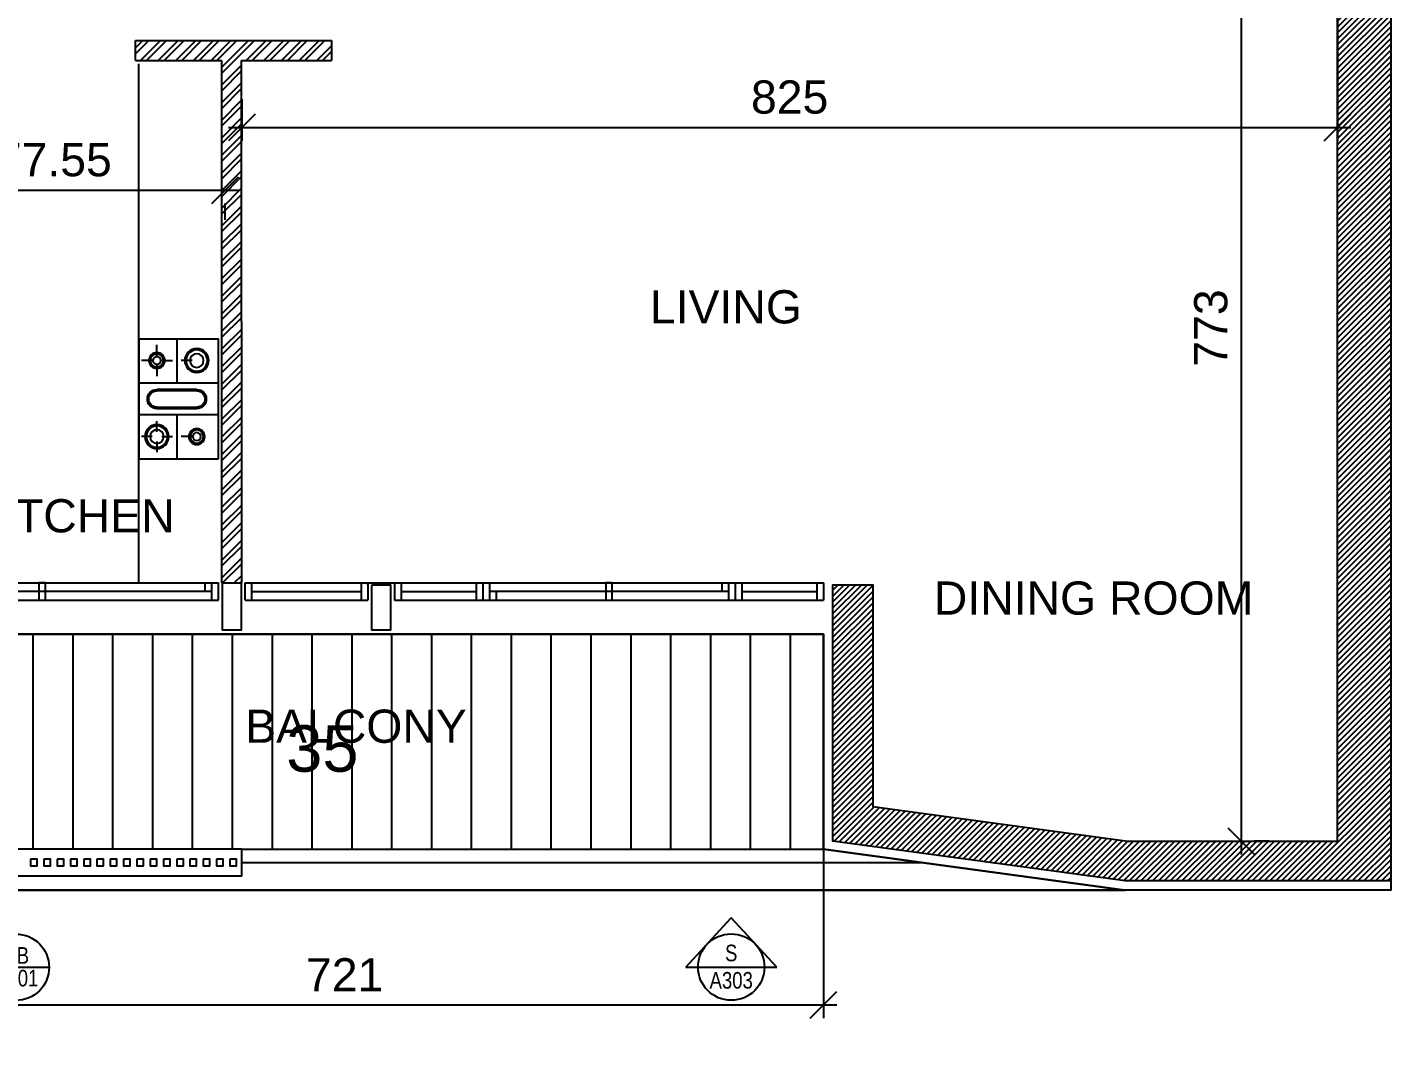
# Model space of a CAD drawing. Extents: x -0.9 to 45.6, y -8.7 to 61.5.
# Drawn here: x 17.06 to 27.34, y 2.22 to 10 of the extents above; entities that cross this region are included whole.
import ezdxf
from ezdxf.enums import TextEntityAlignment as Align

# ---------------------------------------------------------------- set-up
doc = ezdxf.new("R2010")
doc.units = 0
doc.header["$MEASUREMENT"] = 0
doc.header["$PDMODE"] = 35
doc.header["$PDSIZE"] = 0.3
doc.layers.get('0').update_dxf_attribs({"linetype": 'CONTINUOUS'})
doc.layers.get('DEFPOINTS').update_dxf_attribs({"linetype": 'CONTINUOUS'})
for name, color, linetype in [('60%', 7, 'CONTINUOUS'), ('A-ALU', 9, 'CONTINUOUS'), ('A-ANNO-ELTAG', 7, 'CONTINUOUS'), ('A-ANNO-SECT-TAG', 7, 'CONTINUOUS'), ('A-AREAS', 6, 'CONTINUOUS'), ('A-AREAS-TXT', 6, 'CONTINUOUS'), ('A-BALUST', 1, 'CONTINUOUS'), ('A-claustra', 9, 'CONTINUOUS'), ('a-dim', 3, 'CONTINUOUS'), ('A-HATCH-CONC', 8, 'CONTINUOUS'), ('A-HATCH-WALL', 8, 'CONTINUOUS'), ('a-kitchen', 95, 'CONTINUOUS'), ('a-kitchen-50', 61, 'CONTINUOUS'), ('A-NOMENCLATURE', 3, 'CONTINUOUS'), ('A-PLASTER', 8, 'CONTINUOUS'), ('A-PROJECTION', 9, 'CONTINUOUS'), ('a-stru-fac', 200, 'CONTINUOUS'), ('A-TILES', 137, 'CONTINUOUS'), ('A-WALL', 4, 'CONTINUOUS'), ('S-2ND-3RD-4-5-6TH$0$A-STR 2-3-4-5-6', 2, 'CONTINUOUS')]:
    doc.layers.add(name, color=color, linetype=linetype)
doc.styles.add('A100-STEXT', font='arial.ttf', dxfattribs={"height": 0.25})
doc.styles.add('BLOCK', font='arial.ttf', dxfattribs={"width": 0.8, "height": 0.25})
doc.dimstyles.new('A100-DIM', dxfattribs={"dimtxt": 0.25, "dimasz": 0.2, "dimexe": 0.1, "dimexo": 0.3, "dimgap": 0.1, "dimtad": 1, "dimlfac": 100, "dimrnd": 0.5, "dimdsep": 46, "dimtxsty": 'A100-STEXT', "dimblk1": 'OBLIQUE', "dimblk2": 'OBLIQUE', "dimsah": 1, "dimcen": -0.05, "dimdle": 0.1, "dimclrd": 15, "dimclre": 15, "dimclrt": 256, "dimadec": 0, "dimazin": 0, "dimtfac": 0.28, "dimtix": 1, "dimtmove": 2, "dimatfit": 3, "dimldrblk": 'OBLIQUE', "dimfxl": 1, "dimtolj": 1, "dimarcsym": 0})
doc.dimstyles.new('dim-law', dxfattribs={"dimtxt": 0.25, "dimasz": 0.2, "dimexe": 0.1, "dimexo": 0.3, "dimgap": 0.1, "dimtad": 1, "dimlfac": 100, "dimdsep": 46, "dimtxsty": 'A100-STEXT', "dimblk1": 'OBLIQUE', "dimblk2": 'OBLIQUE', "dimsah": 1, "dimcen": -0.05, "dimdle": 0.1, "dimclrd": 15, "dimclre": 15, "dimclrt": 256, "dimadec": 0, "dimazin": 0, "dimtfac": 0.28, "dimtix": 1, "dimtmove": 2, "dimatfit": 3, "dimldrblk": 'OBLIQUE', "dimfxl": 0.1, "dimtolj": 1, "dimarcsym": 0})

# ---------------------------------------------------------------- blocks, each defined once
blk = doc.blocks.new('_OBLIQUE')
at = {"color": 0, "linetype": 'ByBlock'}
blk.add_line((-0.5, -0.5), (0.5, 0.5), dxfattribs=at)
blk = doc.blocks.new('*D107')
at = {"layer": 'a-dim', "color": 15, "lineweight": -2}
for p, q in [((26.928, 11.659), (26.928, 9.145)), ((18.678, 9.459), (18.678, 9.145)), ((18.578, 9.245), (27.028, 9.245))]:
    blk.add_line(p, q, dxfattribs=at)
at = {"layer": 'DEFPOINTS', "color": 0}
for p in [(26.928, 11.959), (18.678, 9.759), (26.928, 9.245)]:
    blk.add_point(p, dxfattribs=at)
at = {"layer": 'a-dim', "color": 15, "lineweight": -2, "xscale": 0.2, "yscale": 0.2, "zscale": 0.2, "rotation": 180}
blk.add_blockref('_OBLIQUE', (18.678, 9.245), dxfattribs=at)
at = {"layer": 'a-dim', "color": 15, "lineweight": -2, "xscale": 0.2, "yscale": 0.2, "zscale": 0.2}
blk.add_blockref('_OBLIQUE', (26.928, 9.245), dxfattribs=at)
at = {"layer": 'a-dim', "insert": (22.803, 9.473), "char_height": 0.25, "attachment_point": 5, "style": 'A100-STEXT'}
blk.add_mtext('\\A1;825', dxfattribs=at)
blk = doc.blocks.new('*D110')
at = {"layer": 'a-dim', "color": 15, "lineweight": -2}
for p, q in [((26.202, 11.7), (26.202, 3.77)), ((26.578, 11.6), (26.102, 11.6)), ((26.414, 3.87), (26.302, 3.87))]:
    blk.add_line(p, q, dxfattribs=at)
at = {"layer": 'DEFPOINTS', "color": 0}
for p in [(26.878, 11.6), (26.114, 3.87), (26.202, 3.87)]:
    blk.add_point(p, dxfattribs=at)
at = {"layer": 'a-dim', "color": 15, "lineweight": -2, "xscale": 0.2, "yscale": 0.2, "zscale": 0.2}
for p, rotation in [((26.202, 11.6), 90), ((26.202, 3.87), 270)]:
    blk.add_blockref('_OBLIQUE', p, dxfattribs=dict(at, rotation=rotation))
at = {"layer": 'a-dim', "insert": (25.975, 7.735), "char_height": 0.25, "attachment_point": 5, "rotation": 90, "style": 'A100-STEXT'}
blk.add_mtext('\\A1;773', dxfattribs=at)
blk = doc.blocks.new('ELTAG_U')
for p, q in [((-0.00685, 0), (0, 0.00742)), ((0.00685, 0), (0, 0.00742)), ((-0.00685, 0), (0.00685, 0))]:
    blk.add_line(p, q)
blk.add_circle((0, 0), 0.005)
at = {"color": 7, "style": 'BLOCK', "width": 0.8}
for tag, p in [('ELV.NO.', (0, 0.00213)), ('DWG', (0, -0.00199))]:
    blk.add_attdef(tag, text='', height=0.0025, dxfattribs=at).set_placement(p, align=Align.MIDDLE)
blk = doc.blocks.new('SCT_TAG_L_2')
h = blk.add_hatch(color=256)
h.paths.add_polyline_path([(-0.371, -0.343), (0, 0), (0, -0.093, 0.755389), (-0.131, -0.555), (-0.131, -0.564)])
h.paths.add_polyline_path([(-0.131, -0.564), (-0.131, -0.555, 0.139348), (0, -0.593), (0, -0.685)])
for p, q in [((0, 1.051), (0, 0)), ((0, 0), (-0.371, -0.343)), ((0, 0), (0, -0.093)), ((0, -0.685), (-0.371, -0.343)), ((0, -0.593), (0, -0.685))]:
    blk.add_line(p, q)
at = {"ltscale": 4}
blk.add_line((-0.25, -0.343), (0.25, -0.343), dxfattribs=at)
blk.add_circle((0, -0.343), 0.25)
at = {"color": 7, "style": 'BLOCK', "width": 0.8}
for tag, p in [('SCT.NO.', (0.006, -0.254)), ('DWG', (0.006, -0.425))]:
    blk.add_attdef(tag, text='', height=0.125, dxfattribs=at).set_placement(p, align=Align.MIDDLE)
blk = doc.blocks.new('A$C0D575FD1')
at = {"layer": 'A-ANNO-ELTAG', "ltscale": 4, "xscale": 50, "yscale": 50, "zscale": 50}
blk.add_blockref('ELTAG_U', (22.363, 2.921), dxfattribs=at).add_auto_attribs({'ELV.NO.': 'S', 'DWG': 'A303'})
at = {"layer": 'A-ANNO-SECT-TAG', "ltscale": 4}
blk.add_blockref('SCT_TAG_L_2', (16.978, 3.263), dxfattribs=at).add_auto_attribs({'DWG': 'A401', 'SCT.NO.': 'BB'})
blk = doc.blocks.new('A$C79112220')
at = {"layer": 'A-ALU'}
for p, q in [((15.848, 5.815), (18.503, 5.815)), ((18.403, 5.75), (18.403, 5.815)), ((18.453, 5.685), (18.453, 5.815)), ((18.503, 5.685), (18.503, 5.815)), ((18.703, 5.815), (19.628, 5.815)), ((18.703, 5.685), (18.703, 5.815)), ((18.753, 5.685), (18.753, 5.815)), ((19.578, 5.815), (19.578, 5.685)), ((19.628, 5.815), (19.628, 5.685)), ((19.828, 5.815), (23.058, 5.815)), ((19.828, 5.815), (19.828, 5.685)), ((19.878, 5.815), (19.878, 5.685)), ((20.443, 5.815), (20.443, 5.685)), ((20.493, 5.815), (20.493, 5.685)), ((20.543, 5.815), (20.543, 5.685)), ((22.293, 5.815), (22.293, 5.75)), ((22.343, 5.815), (22.343, 5.685)), ((22.393, 5.815), (22.393, 5.685)), ((22.443, 5.815), (22.443, 5.685)), ((23.008, 5.815), (23.008, 5.685)), ((23.058, 5.815), (23.058, 5.685)), ((15.848, 5.685), (18.503, 5.685)), ((18.453, 5.75), (15.898, 5.75)), ((18.703, 5.685), (19.628, 5.685)), ((18.753, 5.75), (19.578, 5.75)), ((19.828, 5.685), (23.058, 5.685)), ((19.878, 5.75), (20.443, 5.75)), ((22.343, 5.75), (20.543, 5.75)), ((20.593, 5.75), (20.593, 5.685)), ((22.443, 5.75), (23.008, 5.75)), ((15.848, 5.43), (18.503, 5.43)), ((18.703, 5.43), (19.628, 5.43)), ((19.828, 5.43), (23.058, 5.43))]:
    blk.add_line(p, q, dxfattribs=at)
for points in [[(17.201, 5.815), (17.151, 5.815), (17.151, 5.685), (17.201, 5.685)], [(21.468, 5.815), (21.418, 5.815), (21.418, 5.685), (21.468, 5.685)]]:
    blk.add_lwpolyline(points, close=True, dxfattribs=at)
blk = doc.blocks.new('oven')
at = {"layer": 'a-kitchen'}
for p, q in [((0.314, 0), (0.314, -0.327)), ((0.314, 0), (0.314, -0.327)), ((0.464, -0.138), (0.464, -0.043)), ((0.464, -0.138), (0.464, -0.043)), ((0.199, -0.16), (0.281, -0.16)), ((0.199, -0.16), (0.281, -0.16)), ((0.441, -0.16), (0.346, -0.16)), ((0.441, -0.16), (0.346, -0.16)), ((0.464, -0.183), (0.464, -0.278)), ((0.464, -0.183), (0.464, -0.278)), ((0.486, -0.16), (0.581, -0.16)), ((0.486, -0.16), (0.581, -0.16)), ((0.594, -0.327), (0, -0.327)), ((0.6, -0.327), (0, -0.327)), ((0.164, -0.378), (0.464, -0.378)), ((0.164, -0.378), (0.464, -0.378)), ((0.164, -0.388), (0.464, -0.388)), ((0.164, -0.388), (0.464, -0.388)), ((0.464, -0.512), (0.164, -0.512)), ((0.464, -0.512), (0.164, -0.512)), ((0.594, -0.567), (0, -0.567)), ((0.6, -0.567), (0, -0.567)), ((0.464, -0.522), (0.164, -0.522)), ((0.464, -0.522), (0.164, -0.522)), ((0.314, -0.567), (0.314, -0.9)), ((0.314, -0.567), (0.314, -0.9)), ((0.464, -0.698), (0.464, -0.616)), ((0.464, -0.698), (0.464, -0.616)), ((0.186, -0.733), (0.281, -0.733)), ((0.186, -0.733), (0.281, -0.733)), ((0.428, -0.733), (0.346, -0.733)), ((0.428, -0.733), (0.346, -0.733)), ((0.464, -0.769), (0.464, -0.851)), ((0.464, -0.769), (0.464, -0.851)), ((0.499, -0.733), (0.581, -0.733)), ((0.499, -0.733), (0.581, -0.733))]:
    blk.add_line(p, q, dxfattribs=at)
blk.add_lwpolyline([(0, -0.9), (0, 0), (0.6, 0), (0.6, -0.9)], close=True, dxfattribs=at)
for centre, radius in [((0.164, -0.16), 0.0904), ((0.164, -0.16), 0.0904), ((0.164, -0.16), 0.0804), ((0.164, -0.16), 0.0804), ((0.464, -0.16), 0.0597), ((0.464, -0.16), 0.0597), ((0.164, -0.16), 0.0514), ((0.164, -0.16), 0.0514), ((0.464, -0.16), 0.0497), ((0.464, -0.16), 0.0497), ((0.464, -0.16), 0.0299), ((0.464, -0.16), 0.0299), ((0.164, -0.733), 0.0597), ((0.164, -0.733), 0.0597), ((0.164, -0.733), 0.0497), ((0.164, -0.733), 0.0497), ((0.164, -0.733), 0.0299), ((0.164, -0.733), 0.0299), ((0.464, -0.733), 0.0904), ((0.464, -0.733), 0.0904), ((0.464, -0.733), 0.0804), ((0.464, -0.733), 0.0804), ((0.464, -0.733), 0.0514), ((0.464, -0.733), 0.0514)]:
    blk.add_circle(centre, radius, dxfattribs=at)
for centre, radius, start, end in [((0.164, -0.45), 0.0719, 90, 270), ((0.164, -0.45), 0.0719, 90, 270), ((0.164, -0.45), 0.0619, 90, 270), ((0.164, -0.45), 0.0619, 90, 270), ((0.464, -0.45), 0.0719, 270, 90), ((0.464, -0.45), 0.0719, 270, 90), ((0.464, -0.45), 0.0619, 270, 90), ((0.464, -0.45), 0.0619, 270, 90)]:
    blk.add_arc(centre, radius, start, end, dxfattribs=at)
blk = doc.blocks.new('*D267')
at = {"layer": 'a-dim', "color": 15, "lineweight": -2}
for p, q in [((15.678, 8.773), (18.654, 8.773)), ((15.778, 8.549), (15.778, 8.673)), ((18.554, 8.549), (18.554, 8.673))]:
    blk.add_line(p, q, dxfattribs=at)
at = {"layer": 'DEFPOINTS', "color": 0}
for p in [(15.778, 8.849), (18.554, 8.849), (18.554, 8.773)]:
    blk.add_point(p, dxfattribs=at)
at = {"layer": 'a-dim', "color": 15, "lineweight": -2, "xscale": 0.2, "yscale": 0.2, "zscale": 0.2, "rotation": 180}
blk.add_blockref('_OBLIQUE', (15.778, 8.773), dxfattribs=at)
at = {"layer": 'a-dim', "color": 15, "lineweight": -2, "xscale": 0.2, "yscale": 0.2, "zscale": 0.2}
blk.add_blockref('_OBLIQUE', (18.554, 8.773), dxfattribs=at)
at = {"layer": 'a-dim', "insert": (17.166, 9.001), "char_height": 0.25, "attachment_point": 5, "style": 'A100-STEXT'}
blk.add_mtext('\\A1;277.55', dxfattribs=at)
blk = doc.blocks.new('*D285')
at = {"layer": '60%', "color": 15, "lineweight": -2}
for p, q in [((15.848, 3.843), (15.848, 2.537)), ((23.058, 3.843), (23.058, 2.537)), ((15.748, 2.637), (23.158, 2.637))]:
    blk.add_line(p, q, dxfattribs=at)
at = {"layer": 'DEFPOINTS', "color": 0}
for p in [(15.848, 4.143), (23.058, 4.143), (23.058, 2.637)]:
    blk.add_point(p, dxfattribs=at)
at = {"layer": '60%', "color": 15, "lineweight": -2, "xscale": 0.2, "yscale": 0.2, "zscale": 0.2, "rotation": 180}
blk.add_blockref('_OBLIQUE', (15.848, 2.637), dxfattribs=at)
at = {"layer": '60%', "color": 15, "lineweight": -2, "xscale": 0.2, "yscale": 0.2, "zscale": 0.2}
blk.add_blockref('_OBLIQUE', (23.058, 2.637), dxfattribs=at)
at = {"layer": '60%', "insert": (19.453, 2.863), "char_height": 0.25, "attachment_point": 5, "style": 'A100-STEXT'}
blk.add_mtext('\\A1;721', dxfattribs=at)
blk = doc.blocks.new('*D287')
at = {"layer": '60%', "color": 15, "lineweight": -2}
for p, q in [((0.008, 3.2), (0.008, 0.896)), ((42.958, 3.2), (42.958, 0.896)), ((-0.092, 0.996), (43.058, 0.996))]:
    blk.add_line(p, q, dxfattribs=at)
at = {"layer": 'DEFPOINTS', "color": 0}
for p in [(0.008, 3.5), (42.958, 3.5), (42.958, 0.996)]:
    blk.add_point(p, dxfattribs=at)
at = {"layer": '60%', "color": 15, "lineweight": -2, "xscale": 0.2, "yscale": 0.2, "zscale": 0.2, "rotation": 180}
blk.add_blockref('_OBLIQUE', (0.008, 0.996), dxfattribs=at)
at = {"layer": '60%', "color": 15, "lineweight": -2, "xscale": 0.2, "yscale": 0.2, "zscale": 0.2}
blk.add_blockref('_OBLIQUE', (42.958, 0.996), dxfattribs=at)
at = {"layer": '60%', "insert": (21.483, 1.224), "char_height": 0.25, "attachment_point": 5, "style": 'A100-STEXT'}
blk.add_mtext('\\A1;4295', dxfattribs=at)

msp = doc.modelspace()

# ---------------------------------------------------------------- hatches: boundary and pattern name
at = {"layer": 'A-HATCH-CONC'}
h = msp.add_hatch(dxfattribs=at)
h.set_pattern_fill('ANSI31', color=256, scale=0.25, style=0)
h.paths.add_polyline_path([(27.32837, 20.33), (26.92837, 20.33), (26.92837, 3.87), (25.34873, 3.87), (23.42837, 4.13187), (23.42837, 5.8), (23.12837, 5.8), (23.12837, 3.87), (25.32837, 3.57), (27.32837, 3.57)])
at = {"layer": 'A-HATCH-WALL'}
h = msp.add_hatch(dxfattribs=at)
h.set_pattern_fill('ANSI32', color=256, scale=0.25, style=0)
h.set_pattern_definition([(45, (18.79083, 9.82863), (-0.0662913, 0.0662913), []), (45, (18.83502, 9.82863), (-0.0662913, 0.0662913), [])])
h.paths.add_polyline_path([(19.35337, 9.9), (19.21879, 9.9), (17.87837, 9.9), (17.87837, 9.75), (18.52837, 9.75), (18.52837, 5.815), (18.67837, 5.815), (18.67722, 9.75), (19.35337, 9.75)])
h.paths.add_polyline_path([(16.97837, 9.75078), (16.97837, 9.90078), (16.92837, 9.90078), (16.92837, 10.27578), (16.77837, 10.27578), (16.77837, 10.00078), (15.77837, 10.00078), (15.77837, 9.90078), (16.77837, 9.90078), (16.77837, 9.85078), (15.77837, 9.85078), (15.77837, 9.75078)])
at = {"layer": 'A-TILES'}
h = msp.add_hatch(dxfattribs=at)
h.set_pattern_fill('_USER', color=256, scale=0.3, angle=90, style=0, pattern_type=0)
h.set_pattern_definition([(90, (30.60837, 8.1), (-0.3, 2e-17), [])])
h.paths.add_polyline_path([(23.05837, 3.8089), (23.05837, 5.43), (19.82837, 5.43), (19.62837, 5.43), (18.67837, 5.43), (18.47837, 5.43), (15.84837, 5.43), (15.84837, 3.8089), (18.67837, 3.8089)])

# ---------------------------------------------------------------- linework, layer by layer
at = {"layer": 'A-ALU'}
for p, q in [((15.84837, 5.43), (18.50337, 5.43)), ((18.70337, 5.43), (19.62837, 5.43)), ((19.82837, 5.43), (23.05837, 5.43))]:
    msp.add_line(p, q, dxfattribs=at)
at = {"layer": 'A-AREAS'}
for points in [[(13.67837, 22.5962), (15.84837, 22.5962), (15.84837, 20.75), (23.49837, 20.75), (23.49837, 18.67), (27.32837, 18.67), (27.32837, 3.5), (25.32362, 3.5), (23.05837, 3.8089), (23.05837, 5.43), (15.84837, 5.43), (15.84837, 3.5), (13.67837, 3.5), (13.67837, 7.7), (15.62837, 7.7), (15.62837, 9.825), (16.85337, 9.825), (16.85337, 11.725), (15.62837, 11.725), (15.62837, 17.1), (15.70337, 17.1), (15.70337, 18.325), (13.67837, 18.325)], [(15.84837, 5.43), (23.05837, 5.43), (23.05837, 3.8089), (25.32362, 3.5), (15.84837, 3.5)]]:
    msp.add_lwpolyline(points, close=True, dxfattribs=at)
at = {"layer": 'A-BALUST'}
for p, q in [((18.67837, 3.8089), (23.05837, 3.8089)), ((18.67837, 3.7089), (23.7917, 3.7089))]:
    msp.add_line(p, q, dxfattribs=at)
at = {"layer": 'A-claustra'}
for points in [[(15.84837, 3.8089), (15.84837, 3.6089), (18.67837, 3.6089), (18.67837, 3.8089)], [(17.08837, 3.7339), (17.08837, 3.6839), (17.13837, 3.6839), (17.13837, 3.7339)], [(17.18837, 3.7339), (17.18837, 3.6839), (17.23837, 3.6839), (17.23837, 3.7339)], [(17.28837, 3.7339), (17.28837, 3.6839), (17.33837, 3.6839), (17.33837, 3.7339)], [(17.38837, 3.7339), (17.38837, 3.6839), (17.43837, 3.6839), (17.43837, 3.7339)], [(17.48837, 3.7339), (17.48837, 3.6839), (17.53837, 3.6839), (17.53837, 3.7339)], [(17.58837, 3.7339), (17.58837, 3.6839), (17.63837, 3.6839), (17.63837, 3.7339)], [(17.68837, 3.7339), (17.68837, 3.6839), (17.73837, 3.6839), (17.73837, 3.7339)], [(17.78837, 3.7339), (17.78837, 3.6839), (17.83837, 3.6839), (17.83837, 3.7339)], [(17.88837, 3.7339), (17.88837, 3.6839), (17.93837, 3.6839), (17.93837, 3.7339)], [(17.98837, 3.7339), (17.98837, 3.6839), (18.03837, 3.6839), (18.03837, 3.7339)], [(18.08837, 3.7339), (18.08837, 3.6839), (18.13837, 3.6839), (18.13837, 3.7339)], [(18.18837, 3.7339), (18.18837, 3.6839), (18.23837, 3.6839), (18.23837, 3.7339)], [(18.28837, 3.7339), (18.28837, 3.6839), (18.33837, 3.6839), (18.33837, 3.7339)], [(18.38837, 3.7339), (18.38837, 3.6839), (18.43837, 3.6839), (18.43837, 3.7339)], [(18.48837, 3.7339), (18.48837, 3.6839), (18.53837, 3.6839), (18.53837, 3.7339)], [(18.58837, 3.7339), (18.58837, 3.6839), (18.63837, 3.6839), (18.63837, 3.7339)]]:
    msp.add_lwpolyline(points, close=True, dxfattribs=at)
at = {"layer": 'a-kitchen-50'}
msp.add_line((17.90337, 5.815), (17.90337, 9.725), dxfattribs=at)
at = {"layer": 'A-PLASTER'}
msp.add_lwpolyline([(19.62837, 5.8), (19.62837, 5.815), (19.82837, 5.815), (19.82837, 5.8)], dxfattribs=at)
at = {"layer": 'A-PROJECTION'}
msp.add_line((15.84837, 3.5), (25.32837, 3.5), dxfattribs=at)
at = {"layer": 'a-stru-fac'}
for points in [[(18.53337, 5.815), (18.67337, 5.815), (18.67337, 5.46), (18.53337, 5.46)], [(19.65837, 5.8), (19.79837, 5.8), (19.79837, 5.46), (19.65837, 5.46)]]:
    msp.add_lwpolyline(points, close=True, dxfattribs=at)
at = {"layer": 'A-WALL'}
for p, q in [((17.87837, 9.75), (17.87837, 9.9)), ((17.87837, 9.9), (19.35337, 9.9)), ((19.21879, 9.9), (19.35337, 9.9)), ((19.35337, 9.9), (19.35337, 9.75)), ((17.87837, 9.75), (18.52837, 9.75)), ((18.52837, 5.815), (18.52837, 9.75)), ((18.67837, 5.815), (18.67722, 9.75)), ((18.67722, 9.75), (19.35337, 9.75)), ((18.52837, 5.815), (18.67837, 5.815))]:
    msp.add_line(p, q, dxfattribs=at)
at = {"layer": 'S-2ND-3RD-4-5-6TH$0$A-STR 2-3-4-5-6'}
msp.add_lwpolyline([(27.32837, 3.57), (25.32837, 3.57), (23.12837, 3.87), (23.12837, 5.8), (23.42837, 5.8), (23.42837, 4.13187), (25.34873, 3.87), (26.92837, 3.87), (26.92837, 20.33), (27.32837, 20.33)], close=True, dxfattribs=at)

# ---------------------------------------------------------------- block references
at = {"layer": 'A-ALU'}
msp.add_blockref('A$C79112220', (0, 0), dxfattribs=at)
at = {"layer": 'A-ANNO-SECT-TAG'}
msp.add_blockref('A$C0D575FD1', (0, 0), dxfattribs=at)
at = {"layer": 'a-kitchen-50', "xscale": -1}
msp.add_blockref('oven', (18.50337, 7.65), dxfattribs=at)

# ---------------------------------------------------------------- texts
at = {"layer": 'A-AREAS-TXT', "style": 'A100-STEXT'}
msp.add_text('35', height=0.35, dxfattribs=at).set_placement((19.28522, 4.39265), align=Align.CENTER)
at = {"layer": 'A-NOMENCLATURE', "style": 'A100-STEXT'}
for s, p in [('LIVING', (21.75043, 7.76938)), ('KITCHEN', (16.6406, 6.19543)), ('DINING ROOM', (23.8881, 5.57574)), ('BALCONY', (18.70361, 4.61038))]:
    msp.add_text(s, height=0.25, dxfattribs=at).set_placement(p)

# ---------------------------------------------------------------- dimensions: what is measured, and where the dimension line sits
at = {"layer": '60%'}
for base, p1, p2, picture, middle in [((23.05837, 2.63713), (15.84837, 4.14304), (23.05837, 4.14304), '*D285', (19.45337, 2.86264)), ((42.95837, 0.99586), (0.00837, 3.5), (42.95837, 3.5), '*D287', (21.48337, 1.2235))]:
    dim = msp.add_linear_dim(base=base, p1=p1, p2=p2, dimstyle='A100-DIM', dxfattribs=at)
    dim.commit()
    dim.dimension.update_dxf_attribs({"geometry": picture, "text_midpoint": middle})
at = {"layer": 'a-dim'}
dim = msp.add_linear_dim(base=(26.92837, 9.24525), p1=(18.67837, 9.75852), p2=(26.92837, 11.95852), dimstyle='A100-DIM', dxfattribs=at)
dim.commit()
dim.dimension.update_dxf_attribs({"geometry": '*D107', "text_midpoint": (22.80337, 9.47289)})
dim = msp.add_linear_dim(base=(26.20245, 3.87), p1=(26.87837, 11.6), p2=(26.11355, 3.87), angle=90, dimstyle='A100-DIM', dxfattribs=at)
dim.commit()
dim.dimension.update_dxf_attribs({"geometry": '*D110', "text_midpoint": (25.97472, 7.735)})
dim = msp.add_aligned_dim(p1=(15.77837, 8.8491), p2=(18.55388, 8.8491), distance=-0.07578, dimstyle='dim-law', dxfattribs=at)
dim.commit()
dim.dimension.update_dxf_attribs({"geometry": '*D267', "text_midpoint": (17.16612, 9.00096)})

doc.saveas('drawing.dxf')
